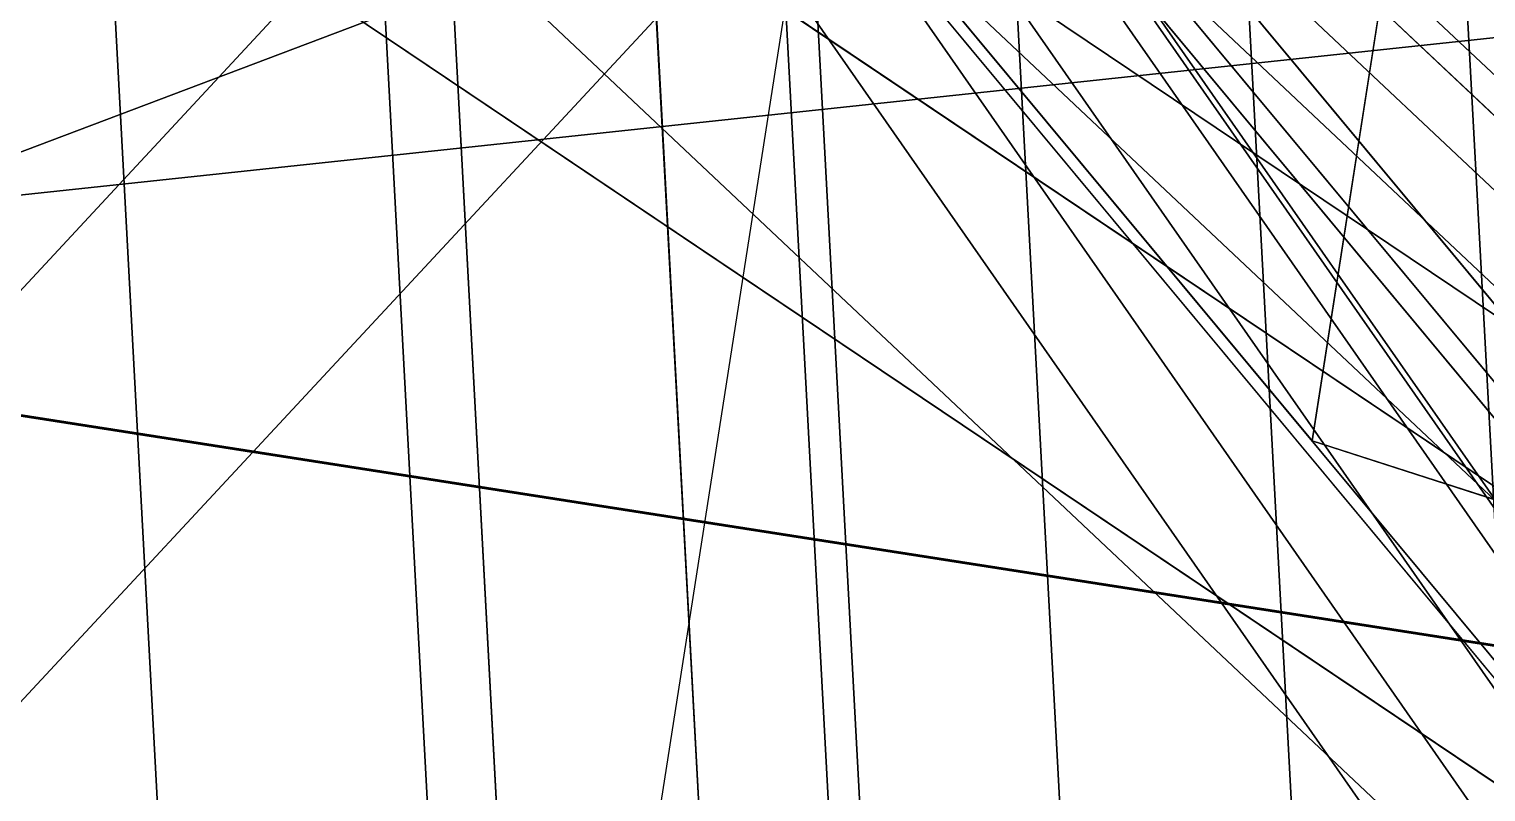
# Model space of a CAD drawing. Header units: metres. Extents: x 503497 to 504361, y 6966567 to 6966857.
# Drawn here: x 504168.579 to 504170.223, y 6966695.801 to 6966696.662 of the extents above; entities that cross this region are included whole.
import ezdxf

# ---------------------------------------------------------------- set-up
doc = ezdxf.new("R2010")
doc.units = ezdxf.units.M

msp = doc.modelspace()

# ---------------------------------------------------------------- linework, layer by layer
at = {"layer": 'SHADOW_APPROVED_20260111T072000'}
msp.add_lwpolyline([(504169.4593, 6966696.8594), (504167.3244, 6966683.1734), (504094.1506, 6966698.0774), (504096.2855, 6966711.7634), (504169.4593, 6966696.8594)], close=True, dxfattribs=at)
msp.add_lwpolyline([(504152.9477, 6966710.2148), (504167.8718, 6966707.8869), (504167.5638, 6966705.9126), (504170.7929, 6966705.4089), (504170.0047, 6966700.3561), (504169.7774, 6966699.9974), (504169.5259, 6966699.8139), (504168.8949, 6966699.7238), (504168.6104, 6966697.9001), (504168.9205, 6966697.8003), (504169.2405, 6966697.5447), (504169.4022, 6966697.2624), (504169.4593, 6966696.8594), (504167.3244, 6966683.1734), (504124.6436, 6966689.8311)], dxfattribs=at)
at = {"layer": 'SHADOW_APPROVED_20260114T072400'}
msp.add_lwpolyline([(504169.4593, 6966696.8594), (504167.3244, 6966683.1734), (504095.316, 6966696.8121), (504097.4509, 6966710.4981), (504169.4593, 6966696.8594)], close=True, dxfattribs=at)
msp.add_lwpolyline([(504152.9477, 6966710.2148), (504167.8718, 6966707.8869), (504167.5638, 6966705.9126), (504170.7929, 6966705.4089), (504170.0047, 6966700.3561), (504169.7774, 6966699.9974), (504169.5259, 6966699.8139), (504168.8949, 6966699.7238), (504168.6104, 6966697.9001), (504168.9205, 6966697.8003), (504169.2405, 6966697.5447), (504169.4022, 6966697.2624), (504169.4593, 6966696.8594), (504167.3244, 6966683.1734), (504124.6436, 6966689.8311)], dxfattribs=at)
at = {"layer": 'SHADOW_APPROVED_20260122T071500'}
msp.add_lwpolyline([(504169.4593, 6966696.8594), (504167.3244, 6966683.1734), (504084.7579, 6966697.9415), (504086.8928, 6966711.6275), (504169.4593, 6966696.8594)], close=True, dxfattribs=at)
msp.add_lwpolyline([(504152.9477, 6966710.2148), (504167.8718, 6966707.8869), (504167.5638, 6966705.9126), (504170.7929, 6966705.4089), (504170.0047, 6966700.3561), (504169.7774, 6966699.9974), (504169.5259, 6966699.8139), (504168.8949, 6966699.7238), (504168.6104, 6966697.9001), (504168.9205, 6966697.8003), (504169.2405, 6966697.5447), (504169.4022, 6966697.2624), (504169.4593, 6966696.8594), (504167.3244, 6966683.1734), (504124.6436, 6966689.8311)], dxfattribs=at)
at = {"layer": 'SHADOW_APPROVED_20260124T072500'}
msp.add_lwpolyline([(504152.9477, 6966710.2148), (504167.8718, 6966707.8869), (504167.5638, 6966705.9126), (504170.7929, 6966705.4089), (504170.0047, 6966700.3561), (504169.7774, 6966699.9974), (504169.5259, 6966699.8139), (504168.8949, 6966699.7238), (504168.6104, 6966697.9001), (504168.9205, 6966697.8003), (504169.2405, 6966697.5447), (504169.4022, 6966697.2624), (504169.4593, 6966696.8594), (504167.3244, 6966683.1734), (504124.6436, 6966689.8311)], dxfattribs=at)
msp.add_lwpolyline([(504169.4593, 6966696.8594), (504167.3244, 6966683.1734), (504091.0813, 6966694.8884), (504093.2162, 6966708.5744), (504169.4593, 6966696.8594)], close=True, dxfattribs=at)
at = {"layer": 'SHADOW_APPROVED_20260126T071100'}
msp.add_lwpolyline([(504169.4593, 6966696.8594), (504167.3244, 6966683.1734), (504078.8993, 6966698.2192), (504081.0342, 6966711.9052), (504169.4593, 6966696.8594)], close=True, dxfattribs=at)
msp.add_lwpolyline([(504152.9477, 6966710.2148), (504167.8718, 6966707.8869), (504167.5638, 6966705.9126), (504170.7929, 6966705.4089), (504170.0047, 6966700.3561), (504169.7774, 6966699.9974), (504169.5259, 6966699.8139), (504168.8949, 6966699.7238), (504168.6104, 6966697.9001), (504168.9205, 6966697.8003), (504169.2405, 6966697.5447), (504169.4022, 6966697.2624), (504169.4593, 6966696.8594), (504167.3244, 6966683.1734), (504124.6436, 6966689.8311)], dxfattribs=at)
at = {"layer": 'SHADOW_APPROVED_20260127T071900'}
msp.add_lwpolyline([(504152.9477, 6966710.2148), (504167.8718, 6966707.8869), (504167.5638, 6966705.9126), (504170.7929, 6966705.4089), (504170.0047, 6966700.3561), (504169.7774, 6966699.9974), (504169.5259, 6966699.8139), (504168.8949, 6966699.7238), (504168.6104, 6966697.9001), (504168.9205, 6966697.8003), (504169.2405, 6966697.5447), (504169.4022, 6966697.2624), (504169.4593, 6966696.8594), (504167.3244, 6966683.1734), (504124.6436, 6966689.8311)], dxfattribs=at)
msp.add_lwpolyline([(504169.4593, 6966696.8594), (504167.3244, 6966683.1734), (504084.9815, 6966695.666), (504087.1164, 6966709.352), (504169.4593, 6966696.8594)], close=True, dxfattribs=at)
at = {"layer": 'SHADOW_APPROVED_20260129T071100'}
msp.add_lwpolyline([(504169.4593, 6966696.8594), (504167.3244, 6966683.1734), (504076.8787, 6966697.3922), (504079.0136, 6966711.0782), (504169.4593, 6966696.8594)], close=True, dxfattribs=at)
msp.add_lwpolyline([(504152.9477, 6966710.2148), (504167.8718, 6966707.8869), (504167.5638, 6966705.9126), (504170.7929, 6966705.4089), (504170.0047, 6966700.3561), (504169.7774, 6966699.9974), (504169.5259, 6966699.8139), (504168.8949, 6966699.7238), (504168.6104, 6966697.9001), (504168.9205, 6966697.8003), (504169.2405, 6966697.5447), (504169.4022, 6966697.2624), (504169.4593, 6966696.8594), (504167.3244, 6966683.1734), (504124.6436, 6966689.8311)], dxfattribs=at)
at = {"layer": 'SHADOW_APPROVED_20260130T071100'}
msp.add_lwpolyline([(504169.4593, 6966696.8594), (504167.3244, 6966683.1734), (504076.1925, 6966697.0876), (504078.3274, 6966710.7736), (504169.4593, 6966696.8594)], close=True, dxfattribs=at)
msp.add_lwpolyline([(504152.9477, 6966710.2148), (504167.8718, 6966707.8869), (504167.5638, 6966705.9126), (504170.7929, 6966705.4089), (504170.0047, 6966700.3561), (504169.7774, 6966699.9974), (504169.5259, 6966699.8139), (504168.8949, 6966699.7238), (504168.6104, 6966697.9001), (504168.9205, 6966697.8003), (504169.2405, 6966697.5447), (504169.4022, 6966697.2624), (504169.4593, 6966696.8594), (504167.3244, 6966683.1734), (504124.6436, 6966689.8311)], dxfattribs=at)
at = {"layer": 'SHADOW_APPROVED_20260203T070000'}
msp.add_lwpolyline([(504169.4593, 6966696.8594), (504167.3244, 6966683.1734), (504061.3002, 6966699.4748), (504063.4351, 6966713.1608), (504169.4593, 6966696.8594)], close=True, dxfattribs=at)
msp.add_lwpolyline([(504152.9477, 6966710.2148), (504167.8718, 6966707.8869), (504167.5638, 6966705.9126), (504170.7929, 6966705.4089), (504170.0047, 6966700.3561), (504169.7774, 6966699.9974), (504169.5259, 6966699.8139), (504168.8949, 6966699.7238), (504168.6104, 6966697.9001), (504168.9205, 6966697.8003), (504169.2405, 6966697.5447), (504169.4022, 6966697.2624), (504169.4593, 6966696.8594), (504167.3244, 6966683.1734), (504124.6436, 6966689.8311)], dxfattribs=at)
at = {"layer": 'SHADOW_APPROVED_20260314T074000'}
msp.add_lwpolyline([(504152.9477, 6966710.2148), (504167.8718, 6966707.8869), (504167.5638, 6966705.9126), (504170.7929, 6966705.4089), (504170.0047, 6966700.3561), (504169.7774, 6966699.9974), (504169.5259, 6966699.8139), (504168.8949, 6966699.7238), (504168.6104, 6966697.9001), (504168.9205, 6966697.8003), (504169.2405, 6966697.5447), (504169.4022, 6966697.2624), (504169.4593, 6966696.8594), (504167.3244, 6966683.1734), (504124.6436, 6966689.8311)], dxfattribs=at)
msp.add_lwpolyline([(504169.4593, 6966696.8594), (504167.3244, 6966683.1734), (504079.5699, 6966667.717), (504081.7048, 6966681.403), (504169.4593, 6966696.8594)], close=True, dxfattribs=at)
at = {"layer": 'SHADOW_APPROVED_20260426T070000'}
msp.add_lwpolyline([(504152.9477, 6966710.2148), (504167.8718, 6966707.8869), (504167.5638, 6966705.9126), (504170.7929, 6966705.4089), (504170.0047, 6966700.3561), (504169.7774, 6966699.9974), (504169.5259, 6966699.8139), (504168.8949, 6966699.7238), (504168.6104, 6966697.9001), (504168.9205, 6966697.8003), (504169.2405, 6966697.5447), (504169.4022, 6966697.2624), (504169.4593, 6966696.8594), (504167.3244, 6966683.1734), (504124.6436, 6966689.8311)], dxfattribs=at)
for points in [[(504169.4022, 6966697.2624), (504169.4593, 6966696.8594), (503952.3317, 6966614.7976), (503952.2746, 6966615.2006), (504169.4022, 6966697.2624)], [(504169.4593, 6966696.8594), (504167.3244, 6966683.1734), (503950.1968, 6966601.1116), (503952.3317, 6966614.7976), (504169.4593, 6966696.8594)]]:
    msp.add_lwpolyline(points, close=True, dxfattribs=at)
at = {"layer": 'SHADOW_APPROVED_20260621T090000'}
msp.add_lwpolyline([(504152.9477, 6966710.2148), (504167.8718, 6966707.8869), (504167.5638, 6966705.9126), (504170.7929, 6966705.4089), (504170.0047, 6966700.3561), (504169.7774, 6966699.9974), (504169.5259, 6966699.8139), (504168.8949, 6966699.7238), (504168.6104, 6966697.9001), (504168.9205, 6966697.8003), (504169.2405, 6966697.5447), (504169.4022, 6966697.2624), (504169.4593, 6966696.8594), (504167.3244, 6966683.1734), (504124.6436, 6966689.8311)], dxfattribs=at)
for points in [[(504169.2405, 6966697.5447), (504169.4022, 6966697.2624), (504110.8859, 6966634.3308), (504110.7242, 6966634.6131), (504169.2405, 6966697.5447)], [(504169.4022, 6966697.2624), (504169.4593, 6966696.8594), (504110.943, 6966633.9278), (504110.8859, 6966634.3308), (504169.4022, 6966697.2624)], [(504169.4593, 6966696.8594), (504167.3244, 6966683.1734), (504108.8081, 6966620.2418), (504110.943, 6966633.9278), (504169.4593, 6966696.8594)]]:
    msp.add_lwpolyline(points, close=True, dxfattribs=at)
at = {"layer": 'SHADOW_APPROVED_20260621T120000'}
msp.add_lwpolyline([(504152.9477, 6966710.2148), (504167.8718, 6966707.8869), (504167.5638, 6966705.9126), (504170.7929, 6966705.4089), (504170.0047, 6966700.3561), (504169.7774, 6966699.9974), (504169.5259, 6966699.8139), (504168.8949, 6966699.7238), (504168.6104, 6966697.9001), (504168.9205, 6966697.8003), (504169.2405, 6966697.5447), (504169.4022, 6966697.2624), (504169.4593, 6966696.8594), (504167.3244, 6966683.1734), (504124.6436, 6966689.8311)], dxfattribs=at)
for points in [[(504170.7929, 6966705.4089), (504170.0047, 6966700.3561), (504172.6257, 6966651.6833), (504173.4139, 6966656.7361), (504170.7929, 6966705.4089)], [(504170.0047, 6966700.3561), (504169.7774, 6966699.9974), (504172.3984, 6966651.3246), (504172.6257, 6966651.6833), (504170.0047, 6966700.3561)], [(504169.7774, 6966699.9974), (504169.5259, 6966699.8139), (504172.1469, 6966651.1411), (504172.3984, 6966651.3246), (504169.7774, 6966699.9974)], [(504169.5259, 6966699.8139), (504168.8949, 6966699.7238), (504171.5159, 6966651.051), (504172.1469, 6966651.1411), (504169.5259, 6966699.8139)], [(504168.8949, 6966699.7238), (504168.6104, 6966697.9001), (504171.2314, 6966649.2273), (504171.5159, 6966651.051), (504168.8949, 6966699.7238)], [(504168.6104, 6966697.9001), (504168.9205, 6966697.8003), (504171.5415, 6966649.1275), (504171.2314, 6966649.2273), (504168.6104, 6966697.9001)], [(504168.9205, 6966697.8003), (504169.2405, 6966697.5447), (504171.8615, 6966648.8719), (504171.5415, 6966649.1275), (504168.9205, 6966697.8003)], [(504169.2405, 6966697.5447), (504169.4022, 6966697.2624), (504172.0232, 6966648.5896), (504171.8615, 6966648.8719), (504169.2405, 6966697.5447)], [(504169.4022, 6966697.2624), (504169.4593, 6966696.8594), (504172.0803, 6966648.1866), (504172.0232, 6966648.5896), (504169.4022, 6966697.2624)], [(504169.4593, 6966696.8594), (504167.3244, 6966683.1734), (504169.9454, 6966634.5006), (504172.0803, 6966648.1866), (504169.4593, 6966696.8594)]]:
    msp.add_lwpolyline(points, close=True, dxfattribs=at)
at = {"layer": 'SHADOW_APPROVED_20260621T140000'}
for points in [[(504146.7781, 6966729.7721), (504138.446, 6966731.0718), (504180.9931, 6966670.0489), (504189.3252, 6966668.7492), (504146.7781, 6966729.7721)], [(504146.9294, 6966730.7425), (504146.7781, 6966729.7721), (504189.3252, 6966668.7492), (504189.4765, 6966669.7196), (504146.9294, 6966730.7425)], [(504168.8949, 6966699.7238), (504168.6104, 6966697.9001), (504207.5201, 6966642.0941), (504207.8046, 6966643.9178), (504168.8949, 6966699.7238)], [(504168.6104, 6966697.9001), (504168.9205, 6966697.8003), (504207.8302, 6966641.9943), (504207.5201, 6966642.0941), (504168.6104, 6966697.9001)], [(504168.9205, 6966697.8003), (504169.2405, 6966697.5447), (504208.1502, 6966641.7387), (504207.8302, 6966641.9943), (504168.9205, 6966697.8003)], [(504169.2405, 6966697.5447), (504169.4022, 6966697.2624), (504208.3119, 6966641.4564), (504208.1502, 6966641.7387), (504169.2405, 6966697.5447)], [(504169.4022, 6966697.2624), (504169.4593, 6966696.8594), (504208.369, 6966641.0534), (504208.3119, 6966641.4564), (504169.4022, 6966697.2624)], [(504169.4593, 6966696.8594), (504167.3244, 6966683.1734), (504206.2341, 6966627.3674), (504208.369, 6966641.0534), (504169.4593, 6966696.8594)]]:
    msp.add_lwpolyline(points, close=True, dxfattribs=at)
msp.add_lwpolyline([(504152.9477, 6966710.2148), (504167.8718, 6966707.8869), (504167.5638, 6966705.9126), (504170.7929, 6966705.4089), (504170.0047, 6966700.3561), (504169.7774, 6966699.9974), (504169.5259, 6966699.8139), (504168.8949, 6966699.7238), (504168.6104, 6966697.9001), (504168.9205, 6966697.8003), (504169.2405, 6966697.5447), (504169.4022, 6966697.2624), (504169.4593, 6966696.8594), (504167.3244, 6966683.1734), (504124.6436, 6966689.8311)], dxfattribs=at)
at = {"layer": 'SHADOW_APPROVED_20260621T150000'}
for points in [[(504144.5661, 6966713.0647), (504153.1826, 6966711.7206), (504226.4627, 6966642.7178), (504217.8462, 6966644.0619), (504144.5661, 6966713.0647)], [(504153.1826, 6966711.7206), (504152.9477, 6966710.2148), (504226.2278, 6966641.212), (504226.4627, 6966642.7178), (504153.1826, 6966711.7206)], [(504168.8949, 6966699.7238), (504168.6104, 6966697.9001), (504241.8905, 6966628.8973), (504242.175, 6966630.721), (504168.8949, 6966699.7238)], [(504168.6104, 6966697.9001), (504168.9205, 6966697.8003), (504242.2006, 6966628.7975), (504241.8905, 6966628.8973), (504168.6104, 6966697.9001)], [(504168.9205, 6966697.8003), (504169.2405, 6966697.5447), (504242.5206, 6966628.5419), (504242.2006, 6966628.7975), (504168.9205, 6966697.8003)], [(504169.2405, 6966697.5447), (504169.4022, 6966697.2624), (504242.6823, 6966628.2596), (504242.5206, 6966628.5419), (504169.2405, 6966697.5447)], [(504169.4022, 6966697.2624), (504169.4593, 6966696.8594), (504242.7394, 6966627.8566), (504242.6823, 6966628.2596), (504169.4022, 6966697.2624)], [(504169.4593, 6966696.8594), (504167.3244, 6966683.1734), (504240.6045, 6966614.1706), (504242.7394, 6966627.8566), (504169.4593, 6966696.8594)]]:
    msp.add_lwpolyline(points, close=True, dxfattribs=at)
msp.add_lwpolyline([(504152.9477, 6966710.2148), (504167.8718, 6966707.8869), (504167.5638, 6966705.9126), (504170.7929, 6966705.4089), (504170.0047, 6966700.3561), (504169.7774, 6966699.9974), (504169.5259, 6966699.8139), (504168.8949, 6966699.7238), (504168.6104, 6966697.9001), (504168.9205, 6966697.8003), (504169.2405, 6966697.5447), (504169.4022, 6966697.2624), (504169.4593, 6966696.8594), (504167.3244, 6966683.1734), (504124.6436, 6966689.8311)], dxfattribs=at)
at = {"layer": 'SHADOW_APPROVED_20260621T160000'}
for points in [[(504144.1851, 6966710.622), (504144.5661, 6966713.0647), (504312.8223, 6966599.9649), (504312.4413, 6966597.5222), (504144.1851, 6966710.622)], [(504144.5661, 6966713.0647), (504153.1826, 6966711.7206), (504321.4388, 6966598.6208), (504312.8223, 6966599.9649), (504144.5661, 6966713.0647)], [(504143.738, 6966708.6351), (504154.0443, 6966707.0275), (504337.1791, 6966583.9265), (504326.8728, 6966585.5341), (504143.738, 6966708.6351)], [(504154.0443, 6966707.0275), (504153.1492, 6966701.2887), (504336.284, 6966578.1877), (504337.1791, 6966583.9265), (504154.0443, 6966707.0275)], [(504169.4022, 6966697.2624), (504169.4593, 6966696.8594), (504337.7155, 6966583.7596), (504337.6584, 6966584.1626), (504169.4022, 6966697.2624)], [(504169.4593, 6966696.8594), (504167.3244, 6966683.1734), (504335.5806, 6966570.0736), (504337.7155, 6966583.7596), (504169.4593, 6966696.8594)]]:
    msp.add_lwpolyline(points, close=True, dxfattribs=at)
msp.add_lwpolyline([(504152.9477, 6966710.2148), (504167.8718, 6966707.8869), (504167.5638, 6966705.9126), (504170.7929, 6966705.4089), (504170.0047, 6966700.3561), (504169.7774, 6966699.9974), (504169.5259, 6966699.8139), (504168.8949, 6966699.7238), (504168.6104, 6966697.9001), (504168.9205, 6966697.8003), (504169.2405, 6966697.5447), (504169.4022, 6966697.2624), (504169.4593, 6966696.8594), (504167.3244, 6966683.1734), (504124.6436, 6966689.8311)], dxfattribs=at)
at = {"layer": 'SHADOW_APPROVED_20261019T053000'}
msp.add_lwpolyline([(504169.4593, 6966696.8594), (504167.3244, 6966683.1734), (503590.5687, 6966775.3062), (503592.7036, 6966788.9922), (504169.4593, 6966696.8594)], close=True, dxfattribs=at)
msp.add_lwpolyline([(504152.9477, 6966710.2148), (504167.8718, 6966707.8869), (504167.5638, 6966705.9126), (504170.7929, 6966705.4089), (504170.0047, 6966700.3561), (504169.7774, 6966699.9974), (504169.5259, 6966699.8139), (504168.8949, 6966699.7238), (504168.6104, 6966697.9001), (504168.9205, 6966697.8003), (504169.2405, 6966697.5447), (504169.4022, 6966697.2624), (504169.4593, 6966696.8594), (504167.3244, 6966683.1734), (504124.6436, 6966689.8311)], dxfattribs=at)
at = {"layer": 'SHADOW_APPROVED_20261112T063500'}
msp.add_lwpolyline([(504169.4593, 6966696.8594), (504167.3244, 6966683.1734), (504069.0461, 6966699.1276), (504071.181, 6966712.8136), (504169.4593, 6966696.8594)], close=True, dxfattribs=at)
msp.add_lwpolyline([(504152.9477, 6966710.2148), (504167.8718, 6966707.8869), (504167.5638, 6966705.9126), (504170.7929, 6966705.4089), (504170.0047, 6966700.3561), (504169.7774, 6966699.9974), (504169.5259, 6966699.8139), (504168.8949, 6966699.7238), (504168.6104, 6966697.9001), (504168.9205, 6966697.8003), (504169.2405, 6966697.5447), (504169.4022, 6966697.2624), (504169.4593, 6966696.8594), (504167.3244, 6966683.1734), (504124.6436, 6966689.8311)], dxfattribs=at)
at = {"layer": 'SHADOW_APPROVED_20261113T063500'}
msp.add_lwpolyline([(504169.4593, 6966696.8594), (504167.3244, 6966683.1734), (504069.5143, 6966699.5431), (504071.6492, 6966713.2291), (504169.4593, 6966696.8594)], close=True, dxfattribs=at)
msp.add_lwpolyline([(504152.9477, 6966710.2148), (504167.8718, 6966707.8869), (504167.5638, 6966705.9126), (504170.7929, 6966705.4089), (504170.0047, 6966700.3561), (504169.7774, 6966699.9974), (504169.5259, 6966699.8139), (504168.8949, 6966699.7238), (504168.6104, 6966697.9001), (504168.9205, 6966697.8003), (504169.2405, 6966697.5447), (504169.4022, 6966697.2624), (504169.4593, 6966696.8594), (504167.3244, 6966683.1734), (504124.6436, 6966689.8311)], dxfattribs=at)
at = {"layer": 'SHADOW_APPROVED_20261122T065200'}
msp.add_lwpolyline([(504169.4593, 6966696.8594), (504167.3244, 6966683.1734), (504087.1603, 6966697.6242), (504089.2952, 6966711.3102), (504169.4593, 6966696.8594)], close=True, dxfattribs=at)
msp.add_lwpolyline([(504152.9477, 6966710.2148), (504167.8718, 6966707.8869), (504167.5638, 6966705.9126), (504170.7929, 6966705.4089), (504170.0047, 6966700.3561), (504169.7774, 6966699.9974), (504169.5259, 6966699.8139), (504168.8949, 6966699.7238), (504168.6104, 6966697.9001), (504168.9205, 6966697.8003), (504169.2405, 6966697.5447), (504169.4022, 6966697.2624), (504169.4593, 6966696.8594), (504167.3244, 6966683.1734), (504124.6436, 6966689.8311)], dxfattribs=at)
at = {"layer": 'SHADOW_APPROVED_20261123T070300'}
msp.add_lwpolyline([(504152.9477, 6966710.2148), (504167.8718, 6966707.8869), (504167.5638, 6966705.9126), (504170.7929, 6966705.4089), (504170.0047, 6966700.3561), (504169.7774, 6966699.9974), (504169.5259, 6966699.8139), (504168.8949, 6966699.7238), (504168.6104, 6966697.9001), (504168.9205, 6966697.8003), (504169.2405, 6966697.5447), (504169.4022, 6966697.2624), (504169.4593, 6966696.8594), (504167.3244, 6966683.1734), (504124.6436, 6966689.8311)], dxfattribs=at)
msp.add_lwpolyline([(504169.4593, 6966696.8594), (504167.3244, 6966683.1734), (504094.9275, 6966695.1799), (504097.0624, 6966708.8659), (504169.4593, 6966696.8594)], close=True, dxfattribs=at)
at = {"layer": 'SHADOW_APPROVED_20261221T090000'}
msp.add_lwpolyline([(504152.9477, 6966710.2148), (504167.8718, 6966707.8869), (504167.5638, 6966705.9126), (504170.7929, 6966705.4089), (504170.0047, 6966700.3561), (504169.7774, 6966699.9974), (504169.5259, 6966699.8139), (504168.8949, 6966699.7238), (504168.6104, 6966697.9001), (504168.9205, 6966697.8003), (504169.2405, 6966697.5447), (504169.4022, 6966697.2624), (504169.4593, 6966696.8594), (504167.3244, 6966683.1734), (504124.6436, 6966689.8311)], dxfattribs=at)
msp.add_lwpolyline([(504169.4593, 6966696.8594), (504167.3244, 6966683.1734), (504137.0697, 6966684.9728), (504139.2046, 6966698.6588), (504169.4593, 6966696.8594)], close=True, dxfattribs=at)
at = {"layer": 'SHADOW_APPROVED_20261221T120000'}
msp.add_lwpolyline([(504152.9477, 6966710.2148), (504167.8718, 6966707.8869), (504167.5638, 6966705.9126), (504170.7929, 6966705.4089), (504170.0047, 6966700.3561), (504169.7774, 6966699.9974), (504169.5259, 6966699.8139), (504168.8949, 6966699.7238), (504168.6104, 6966697.9001), (504168.9205, 6966697.8003), (504169.2405, 6966697.5447), (504169.4022, 6966697.2624), (504169.4593, 6966696.8594), (504167.3244, 6966683.1734), (504124.6436, 6966689.8311)], dxfattribs=at)
for points in [[(504168.8949, 6966699.7238), (504168.6104, 6966697.9001), (504170.8829, 6966695.1693), (504171.1674, 6966696.993), (504168.8949, 6966699.7238)], [(504168.6104, 6966697.9001), (504168.9205, 6966697.8003), (504171.193, 6966695.0695), (504170.8829, 6966695.1693), (504168.6104, 6966697.9001)], [(504168.9205, 6966697.8003), (504169.2405, 6966697.5447), (504171.513, 6966694.8139), (504171.193, 6966695.0695), (504168.9205, 6966697.8003)], [(504169.2405, 6966697.5447), (504169.4022, 6966697.2624), (504171.6747, 6966694.5316), (504171.513, 6966694.8139), (504169.2405, 6966697.5447)], [(504169.4022, 6966697.2624), (504169.4593, 6966696.8594), (504171.7318, 6966694.1286), (504171.6747, 6966694.5316), (504169.4022, 6966697.2624)], [(504169.4593, 6966696.8594), (504167.3244, 6966683.1734), (504169.5969, 6966680.4426), (504171.7318, 6966694.1286), (504169.4593, 6966696.8594)]]:
    msp.add_lwpolyline(points, close=True, dxfattribs=at)
at = {"layer": 'SHADOW_APPROVED_20261221T150000'}
for points in [[(504137.1539, 6966693.1239), (504139.8525, 6966710.4238), (504180.8796, 6966714.7996), (504178.181, 6966697.4997), (504137.1539, 6966693.1239)], [(504169.4593, 6966696.8594), (504167.3244, 6966683.1734), (504205.0183, 6966687.1937), (504207.1532, 6966700.8797), (504169.4593, 6966696.8594)], [(504156.6455, 6966690.0834), (504137.1539, 6966693.1239), (504178.181, 6966697.4997), (504197.6726, 6966694.4592), (504156.6455, 6966690.0834)]]:
    msp.add_lwpolyline(points, close=True, dxfattribs=at)
msp.add_lwpolyline([(504152.9477, 6966710.2148), (504167.8718, 6966707.8869), (504167.5638, 6966705.9126), (504170.7929, 6966705.4089), (504170.0047, 6966700.3561), (504169.7774, 6966699.9974), (504169.5259, 6966699.8139), (504168.8949, 6966699.7238), (504168.6104, 6966697.9001), (504168.9205, 6966697.8003), (504169.2405, 6966697.5447), (504169.4022, 6966697.2624), (504169.4593, 6966696.8594), (504167.3244, 6966683.1734), (504124.6436, 6966689.8311)], dxfattribs=at)
at = {"layer": 'SHADOW_APPROVED_20261221T160000'}
msp.add_lwpolyline([(504152.9477, 6966710.2148), (504167.8718, 6966707.8869), (504167.5638, 6966705.9126), (504170.7929, 6966705.4089), (504170.0047, 6966700.3561), (504169.7774, 6966699.9974), (504169.5259, 6966699.8139), (504168.8949, 6966699.7238), (504168.6104, 6966697.9001), (504168.9205, 6966697.8003), (504169.2405, 6966697.5447), (504169.4022, 6966697.2624), (504169.4593, 6966696.8594), (504167.3244, 6966683.1734), (504124.6436, 6966689.8311)], dxfattribs=at)
msp.add_lwpolyline([(504169.4593, 6966696.8594), (504167.3244, 6966683.1734), (504226.8862, 6966695.1252), (504229.0211, 6966708.8112), (504169.4593, 6966696.8594)], close=True, dxfattribs=at)
at = {"layer": 'SHADOW_APPROVED_20261221T170000'}
msp.add_lwpolyline([(504169.4593, 6966696.8594), (504167.3244, 6966683.1734), (504270.5243, 6966714.061), (504272.6592, 6966727.747), (504169.4593, 6966696.8594)], close=True, dxfattribs=at)
msp.add_lwpolyline([(504152.9477, 6966710.2148), (504167.8718, 6966707.8869), (504167.5638, 6966705.9126), (504170.7929, 6966705.4089), (504170.0047, 6966700.3561), (504169.7774, 6966699.9974), (504169.5259, 6966699.8139), (504168.8949, 6966699.7238), (504168.6104, 6966697.9001), (504168.9205, 6966697.8003), (504169.2405, 6966697.5447), (504169.4022, 6966697.2624), (504169.4593, 6966696.8594), (504167.3244, 6966683.1734), (504124.6436, 6966689.8311)], dxfattribs=at)
at = {"layer": 'SHADOW_COMPARATOR_RL48_20260111T072000'}
msp.add_lwpolyline([(504152.9477, 6966710.2148), (504167.8718, 6966707.8869), (504167.5638, 6966705.9126), (504170.7929, 6966705.4089), (504170.0047, 6966700.3561), (504169.7774, 6966699.9974), (504169.5259, 6966699.8139), (504168.8949, 6966699.7238), (504168.6104, 6966697.9001), (504168.9205, 6966697.8003), (504169.2405, 6966697.5447), (504169.4022, 6966697.2624), (504169.4593, 6966696.8594), (504167.3244, 6966683.1734), (504124.6436, 6966689.8311)], dxfattribs=at)
msp.add_lwpolyline([(504169.4593, 6966696.8594), (504167.3244, 6966683.1734), (504121.6971, 6966692.4668), (504123.832, 6966706.1528), (504169.4593, 6966696.8594)], close=True, dxfattribs=at)
at = {"layer": 'SHADOW_COMPARATOR_RL48_20260114T072400'}
msp.add_lwpolyline([(504152.9477, 6966710.2148), (504167.8718, 6966707.8869), (504167.5638, 6966705.9126), (504170.7929, 6966705.4089), (504170.0047, 6966700.3561), (504169.7774, 6966699.9974), (504169.5259, 6966699.8139), (504168.8949, 6966699.7238), (504168.6104, 6966697.9001), (504168.9205, 6966697.8003), (504169.2405, 6966697.5447), (504169.4022, 6966697.2624), (504169.4593, 6966696.8594), (504167.3244, 6966683.1734), (504124.6436, 6966689.8311)], dxfattribs=at)
msp.add_lwpolyline([(504169.4593, 6966696.8594), (504167.3244, 6966683.1734), (504122.4238, 6966691.6778), (504124.5587, 6966705.3638), (504169.4593, 6966696.8594)], close=True, dxfattribs=at)
at = {"layer": 'SHADOW_COMPARATOR_RL48_20260122T071500'}
msp.add_lwpolyline([(504152.9477, 6966710.2148), (504167.8718, 6966707.8869), (504167.5638, 6966705.9126), (504170.7929, 6966705.4089), (504170.0047, 6966700.3561), (504169.7774, 6966699.9974), (504169.5259, 6966699.8139), (504168.8949, 6966699.7238), (504168.6104, 6966697.9001), (504168.9205, 6966697.8003), (504169.2405, 6966697.5447), (504169.4022, 6966697.2624), (504169.4593, 6966696.8594), (504167.3244, 6966683.1734), (504124.6436, 6966689.8311)], dxfattribs=at)
msp.add_lwpolyline([(504169.4593, 6966696.8594), (504167.3244, 6966683.1734), (504115.8403, 6966692.382), (504117.9752, 6966706.068), (504169.4593, 6966696.8594)], close=True, dxfattribs=at)
at = {"layer": 'SHADOW_COMPARATOR_RL48_20260124T072500'}
msp.add_lwpolyline([(504152.9477, 6966710.2148), (504167.8718, 6966707.8869), (504167.5638, 6966705.9126), (504170.7929, 6966705.4089), (504170.0047, 6966700.3561), (504169.7774, 6966699.9974), (504169.5259, 6966699.8139), (504168.8949, 6966699.7238), (504168.6104, 6966697.9001), (504168.9205, 6966697.8003), (504169.2405, 6966697.5447), (504169.4022, 6966697.2624), (504169.4593, 6966696.8594), (504167.3244, 6966683.1734), (504124.6436, 6966689.8311)], dxfattribs=at)
msp.add_lwpolyline([(504169.4593, 6966696.8594), (504167.3244, 6966683.1734), (504119.7832, 6966690.4783), (504121.9181, 6966704.1643), (504169.4593, 6966696.8594)], close=True, dxfattribs=at)
at = {"layer": 'SHADOW_COMPARATOR_RL48_20260126T071100'}
msp.add_lwpolyline([(504152.9477, 6966710.2148), (504167.8718, 6966707.8869), (504167.5638, 6966705.9126), (504170.7929, 6966705.4089), (504170.0047, 6966700.3561), (504169.7774, 6966699.9974), (504169.5259, 6966699.8139), (504168.8949, 6966699.7238), (504168.6104, 6966697.9001), (504168.9205, 6966697.8003), (504169.2405, 6966697.5447), (504169.4022, 6966697.2624), (504169.4593, 6966696.8594), (504167.3244, 6966683.1734), (504124.6436, 6966689.8311)], dxfattribs=at)
msp.add_lwpolyline([(504169.4593, 6966696.8594), (504167.3244, 6966683.1734), (504112.1872, 6966692.5552), (504114.3221, 6966706.2412), (504169.4593, 6966696.8594)], close=True, dxfattribs=at)
at = {"layer": 'SHADOW_COMPARATOR_RL48_20260127T071900'}
msp.add_lwpolyline([(504152.9477, 6966710.2148), (504167.8718, 6966707.8869), (504167.5638, 6966705.9126), (504170.7929, 6966705.4089), (504170.0047, 6966700.3561), (504169.7774, 6966699.9974), (504169.5259, 6966699.8139), (504168.8949, 6966699.7238), (504168.6104, 6966697.9001), (504168.9205, 6966697.8003), (504169.2405, 6966697.5447), (504169.4022, 6966697.2624), (504169.4593, 6966696.8594), (504167.3244, 6966683.1734), (504124.6436, 6966689.8311)], dxfattribs=at)
msp.add_lwpolyline([(504169.4593, 6966696.8594), (504167.3244, 6966683.1734), (504115.9797, 6966690.9631), (504118.1146, 6966704.6491), (504169.4593, 6966696.8594)], close=True, dxfattribs=at)
at = {"layer": 'SHADOW_COMPARATOR_RL48_20260129T071100'}
msp.add_lwpolyline([(504152.9477, 6966710.2148), (504167.8718, 6966707.8869), (504167.5638, 6966705.9126), (504170.7929, 6966705.4089), (504170.0047, 6966700.3561), (504169.7774, 6966699.9974), (504169.5259, 6966699.8139), (504168.8949, 6966699.7238), (504168.6104, 6966697.9001), (504168.9205, 6966697.8003), (504169.2405, 6966697.5447), (504169.4022, 6966697.2624), (504169.4593, 6966696.8594), (504167.3244, 6966683.1734), (504124.6436, 6966689.8311)], dxfattribs=at)
msp.add_lwpolyline([(504169.4593, 6966696.8594), (504167.3244, 6966683.1734), (504110.9272, 6966692.0395), (504113.0621, 6966705.7255), (504169.4593, 6966696.8594)], close=True, dxfattribs=at)
at = {"layer": 'SHADOW_COMPARATOR_RL48_20260130T071100'}
msp.add_lwpolyline([(504152.9477, 6966710.2148), (504167.8718, 6966707.8869), (504167.5638, 6966705.9126), (504170.7929, 6966705.4089), (504170.0047, 6966700.3561), (504169.7774, 6966699.9974), (504169.5259, 6966699.8139), (504168.8949, 6966699.7238), (504168.6104, 6966697.9001), (504168.9205, 6966697.8003), (504169.2405, 6966697.5447), (504169.4022, 6966697.2624), (504169.4593, 6966696.8594), (504167.3244, 6966683.1734), (504124.6436, 6966689.8311)], dxfattribs=at)
msp.add_lwpolyline([(504169.4593, 6966696.8594), (504167.3244, 6966683.1734), (504110.4993, 6966691.8496), (504112.6342, 6966705.5356), (504169.4593, 6966696.8594)], close=True, dxfattribs=at)
at = {"layer": 'SHADOW_COMPARATOR_RL48_20260203T070000'}
msp.add_lwpolyline([(504152.9477, 6966710.2148), (504167.8718, 6966707.8869), (504167.5638, 6966705.9126), (504170.7929, 6966705.4089), (504170.0047, 6966700.3561), (504169.7774, 6966699.9974), (504169.5259, 6966699.8139), (504168.8949, 6966699.7238), (504168.6104, 6966697.9001), (504168.9205, 6966697.8003), (504169.2405, 6966697.5447), (504169.4022, 6966697.2624), (504169.4593, 6966696.8594), (504167.3244, 6966683.1734), (504124.6436, 6966689.8311)], dxfattribs=at)
msp.add_lwpolyline([(504169.4593, 6966696.8594), (504167.3244, 6966683.1734), (504101.2133, 6966693.3381), (504103.3482, 6966707.0241), (504169.4593, 6966696.8594)], close=True, dxfattribs=at)
at = {"layer": 'SHADOW_COMPARATOR_RL48_20260314T074000'}
msp.add_lwpolyline([(504152.9477, 6966710.2148), (504167.8718, 6966707.8869), (504167.5638, 6966705.9126), (504170.7929, 6966705.4089), (504170.0047, 6966700.3561), (504169.7774, 6966699.9974), (504169.5259, 6966699.8139), (504168.8949, 6966699.7238), (504168.6104, 6966697.9001), (504168.9205, 6966697.8003), (504169.2405, 6966697.5447), (504169.4022, 6966697.2624), (504169.4593, 6966696.8594), (504167.3244, 6966683.1734), (504124.6436, 6966689.8311)], dxfattribs=at)
msp.add_lwpolyline([(504169.4593, 6966696.8594), (504167.3244, 6966683.1734), (504112.6053, 6966673.5356), (504114.7402, 6966687.2216), (504169.4593, 6966696.8594)], close=True, dxfattribs=at)
at = {"layer": 'SHADOW_COMPARATOR_RL48_20260426T070000'}
msp.add_lwpolyline([(504152.9477, 6966710.2148), (504167.8718, 6966707.8869), (504167.5638, 6966705.9126), (504170.7929, 6966705.4089), (504170.0047, 6966700.3561), (504169.7774, 6966699.9974), (504169.5259, 6966699.8139), (504168.8949, 6966699.7238), (504168.6104, 6966697.9001), (504168.9205, 6966697.8003), (504169.2405, 6966697.5447), (504169.4022, 6966697.2624), (504169.4593, 6966696.8594), (504167.3244, 6966683.1734), (504124.6436, 6966689.8311)], dxfattribs=at)
for points in [[(504169.4022, 6966697.2624), (504169.4593, 6966696.8594), (504034.07, 6966645.69), (504034.0129, 6966646.093), (504169.4022, 6966697.2624)], [(504169.4593, 6966696.8594), (504167.3244, 6966683.1734), (504031.9351, 6966632.004), (504034.07, 6966645.69), (504169.4593, 6966696.8594)]]:
    msp.add_lwpolyline(points, close=True, dxfattribs=at)
at = {"layer": 'SHADOW_COMPARATOR_RL48_20260621T090000'}
msp.add_lwpolyline([(504152.9477, 6966710.2148), (504167.8718, 6966707.8869), (504167.5638, 6966705.9126), (504170.7929, 6966705.4089), (504170.0047, 6966700.3561), (504169.7774, 6966699.9974), (504169.5259, 6966699.8139), (504168.8949, 6966699.7238), (504168.6104, 6966697.9001), (504168.9205, 6966697.8003), (504169.2405, 6966697.5447), (504169.4022, 6966697.2624), (504169.4593, 6966696.8594), (504167.3244, 6966683.1734), (504124.6436, 6966689.8311)], dxfattribs=at)
for points in [[(504169.2405, 6966697.5447), (504169.4022, 6966697.2624), (504132.9145, 6966658.0216), (504132.7528, 6966658.3039), (504169.2405, 6966697.5447)], [(504169.4022, 6966697.2624), (504169.4593, 6966696.8594), (504132.9716, 6966657.6186), (504132.9145, 6966658.0216), (504169.4022, 6966697.2624)], [(504169.4593, 6966696.8594), (504167.3244, 6966683.1734), (504130.8367, 6966643.9326), (504132.9716, 6966657.6186), (504169.4593, 6966696.8594)]]:
    msp.add_lwpolyline(points, close=True, dxfattribs=at)
at = {"layer": 'SHADOW_COMPARATOR_RL48_20260621T120000'}
for points in [[(504173.0714, 6966725.6192), (504158.5991, 6966727.8767), (504160.2334, 6966697.5269), (504174.7057, 6966695.2694), (504173.0714, 6966725.6192)], [(504131.2395, 6966710.5159), (504133.5883, 6966725.5738), (504162.6167, 6966721.0457), (504162.2539, 6966718.7201), (504163.6258, 6966718.5061), (504163.9886, 6966720.8317), (504178.6952, 6966718.5377), (504176.9492, 6966707.3446), (504173.6699, 6966707.8561), (504173.5081, 6966706.8188), (504176.436, 6966706.3621), (504174.7057, 6966695.2694), (504160.2334, 6966697.5269), (504159.9385, 6966695.6363), (504151.1714, 6966697.0039), (504151.6255, 6966699.9151), (504148.5637, 6966700.3927), (504148.4124, 6966699.4223), (504140.0803, 6966700.722), (504139.6575, 6966698.0116), (504129.5353, 6966699.5905), (504131.2395, 6966710.5159)], [(504170.7929, 6966705.4089), (504170.0047, 6966700.3561), (504171.639, 6966670.0063), (504172.4272, 6966675.0591), (504170.7929, 6966705.4089)], [(504170.0047, 6966700.3561), (504169.7774, 6966699.9974), (504171.4117, 6966669.6476), (504171.639, 6966670.0063), (504170.0047, 6966700.3561)], [(504169.7774, 6966699.9974), (504169.5259, 6966699.8139), (504171.1602, 6966669.4641), (504171.4117, 6966669.6476), (504169.7774, 6966699.9974)], [(504169.5259, 6966699.8139), (504168.8949, 6966699.7238), (504170.5292, 6966669.374), (504171.1602, 6966669.4641), (504169.5259, 6966699.8139)], [(504168.8949, 6966699.7238), (504168.6104, 6966697.9001), (504170.2447, 6966667.5503), (504170.5292, 6966669.374), (504168.8949, 6966699.7238)], [(504168.6104, 6966697.9001), (504168.9205, 6966697.8003), (504170.5548, 6966667.4505), (504170.2447, 6966667.5503), (504168.6104, 6966697.9001)], [(504168.9205, 6966697.8003), (504169.2405, 6966697.5447), (504170.8748, 6966667.1949), (504170.5548, 6966667.4505), (504168.9205, 6966697.8003)], [(504169.2405, 6966697.5447), (504169.4022, 6966697.2624), (504171.0365, 6966666.9126), (504170.8748, 6966667.1949), (504169.2405, 6966697.5447)], [(504169.4022, 6966697.2624), (504169.4593, 6966696.8594), (504171.0936, 6966666.5096), (504171.0365, 6966666.9126), (504169.4022, 6966697.2624)], [(504169.4593, 6966696.8594), (504167.3244, 6966683.1734), (504168.9587, 6966652.8236), (504171.0936, 6966666.5096), (504169.4593, 6966696.8594)]]:
    msp.add_lwpolyline(points, close=True, dxfattribs=at)
msp.add_lwpolyline([(504152.9477, 6966710.2148), (504167.8718, 6966707.8869), (504167.5638, 6966705.9126), (504170.7929, 6966705.4089), (504170.0047, 6966700.3561), (504169.7774, 6966699.9974), (504169.5259, 6966699.8139), (504168.8949, 6966699.7238), (504168.6104, 6966697.9001), (504168.9205, 6966697.8003), (504169.2405, 6966697.5447), (504169.4022, 6966697.2624), (504169.4593, 6966696.8594), (504167.3244, 6966683.1734), (504124.6436, 6966689.8311)], dxfattribs=at)
at = {"layer": 'SHADOW_COMPARATOR_RL48_20260621T140000'}
for points in [[(504146.7781, 6966729.7721), (504138.446, 6966731.0718), (504162.708, 6966696.2741), (504171.0401, 6966694.9744), (504146.7781, 6966729.7721)], [(504146.9294, 6966730.7425), (504146.7781, 6966729.7721), (504171.0401, 6966694.9744), (504171.1914, 6966695.9448), (504146.9294, 6966730.7425)], [(504168.8949, 6966699.7238), (504168.6104, 6966697.9001), (504192.8724, 6966663.1024), (504193.1569, 6966664.9261), (504168.8949, 6966699.7238)], [(504168.6104, 6966697.9001), (504168.9205, 6966697.8003), (504193.1825, 6966663.0026), (504192.8724, 6966663.1024), (504168.6104, 6966697.9001)], [(504168.9205, 6966697.8003), (504169.2405, 6966697.5447), (504193.5025, 6966662.747), (504193.1825, 6966663.0026), (504168.9205, 6966697.8003)], [(504169.2405, 6966697.5447), (504169.4022, 6966697.2624), (504193.6642, 6966662.4647), (504193.5025, 6966662.747), (504169.2405, 6966697.5447)], [(504169.4022, 6966697.2624), (504169.4593, 6966696.8594), (504193.7213, 6966662.0617), (504193.6642, 6966662.4647), (504169.4022, 6966697.2624)], [(504169.4593, 6966696.8594), (504167.3244, 6966683.1734), (504191.5864, 6966648.3757), (504193.7213, 6966662.0617), (504169.4593, 6966696.8594)]]:
    msp.add_lwpolyline(points, close=True, dxfattribs=at)
msp.add_lwpolyline([(504152.9477, 6966710.2148), (504167.8718, 6966707.8869), (504167.5638, 6966705.9126), (504170.7929, 6966705.4089), (504170.0047, 6966700.3561), (504169.7774, 6966699.9974), (504169.5259, 6966699.8139), (504168.8949, 6966699.7238), (504168.6104, 6966697.9001), (504168.9205, 6966697.8003), (504169.2405, 6966697.5447), (504169.4022, 6966697.2624), (504169.4593, 6966696.8594), (504167.3244, 6966683.1734), (504124.6436, 6966689.8311)], dxfattribs=at)
at = {"layer": 'SHADOW_COMPARATOR_RL48_20260621T150000'}
for points in [[(504144.5661, 6966713.0647), (504153.1826, 6966711.7206), (504198.8762, 6966668.6941), (504190.2597, 6966670.0382), (504144.5661, 6966713.0647)], [(504153.1826, 6966711.7206), (504152.9477, 6966710.2148), (504198.6413, 6966667.1883), (504198.8762, 6966668.6941), (504153.1826, 6966711.7206)], [(504168.8949, 6966699.7238), (504168.6104, 6966697.9001), (504214.304, 6966654.8736), (504214.5885, 6966656.6973), (504168.8949, 6966699.7238)], [(504168.6104, 6966697.9001), (504168.9205, 6966697.8003), (504214.6141, 6966654.7738), (504214.304, 6966654.8736), (504168.6104, 6966697.9001)], [(504168.9205, 6966697.8003), (504169.2405, 6966697.5447), (504214.9341, 6966654.5182), (504214.6141, 6966654.7738), (504168.9205, 6966697.8003)], [(504169.2405, 6966697.5447), (504169.4022, 6966697.2624), (504215.0958, 6966654.2359), (504214.9341, 6966654.5182), (504169.2405, 6966697.5447)], [(504169.4022, 6966697.2624), (504169.4593, 6966696.8594), (504215.1529, 6966653.8329), (504215.0958, 6966654.2359), (504169.4022, 6966697.2624)], [(504169.4593, 6966696.8594), (504167.3244, 6966683.1734), (504213.018, 6966640.1469), (504215.1529, 6966653.8329), (504169.4593, 6966696.8594)]]:
    msp.add_lwpolyline(points, close=True, dxfattribs=at)
msp.add_lwpolyline([(504152.9477, 6966710.2148), (504167.8718, 6966707.8869), (504167.5638, 6966705.9126), (504170.7929, 6966705.4089), (504170.0047, 6966700.3561), (504169.7774, 6966699.9974), (504169.5259, 6966699.8139), (504168.8949, 6966699.7238), (504168.6104, 6966697.9001), (504168.9205, 6966697.8003), (504169.2405, 6966697.5447), (504169.4022, 6966697.2624), (504169.4593, 6966696.8594), (504167.3244, 6966683.1734), (504124.6436, 6966689.8311)], dxfattribs=at)
at = {"layer": 'SHADOW_COMPARATOR_RL48_20260621T160000'}
for points in [[(504144.1851, 6966710.622), (504144.5661, 6966713.0647), (504249.4818, 6966642.5417), (504249.1008, 6966640.099), (504144.1851, 6966710.622)], [(504144.5661, 6966713.0647), (504153.1826, 6966711.7206), (504258.0983, 6966641.1976), (504249.4818, 6966642.5417), (504144.5661, 6966713.0647)], [(504169.4022, 6966697.2624), (504169.4593, 6966696.8594), (504274.375, 6966626.3364), (504274.3179, 6966626.7394), (504169.4022, 6966697.2624)], [(504169.4593, 6966696.8594), (504167.3244, 6966683.1734), (504272.2401, 6966612.6504), (504274.375, 6966626.3364), (504169.4593, 6966696.8594)]]:
    msp.add_lwpolyline(points, close=True, dxfattribs=at)
msp.add_lwpolyline([(504152.9477, 6966710.2148), (504167.8718, 6966707.8869), (504167.5638, 6966705.9126), (504170.7929, 6966705.4089), (504170.0047, 6966700.3561), (504169.7774, 6966699.9974), (504169.5259, 6966699.8139), (504168.8949, 6966699.7238), (504168.6104, 6966697.9001), (504168.9205, 6966697.8003), (504169.2405, 6966697.5447), (504169.4022, 6966697.2624), (504169.4593, 6966696.8594), (504167.3244, 6966683.1734), (504124.6436, 6966689.8311)], dxfattribs=at)
at = {"layer": 'SHADOW_COMPARATOR_RL48_20261019T053000'}
msp.add_lwpolyline([(504169.4593, 6966696.8594), (504167.3244, 6966683.1734), (503807.69, 6966740.6225), (503809.8249, 6966754.3085), (504169.4593, 6966696.8594)], close=True, dxfattribs=at)
msp.add_lwpolyline([(504152.9477, 6966710.2148), (504167.8718, 6966707.8869), (504167.5638, 6966705.9126), (504170.7929, 6966705.4089), (504170.0047, 6966700.3561), (504169.7774, 6966699.9974), (504169.5259, 6966699.8139), (504168.8949, 6966699.7238), (504168.6104, 6966697.9001), (504168.9205, 6966697.8003), (504169.2405, 6966697.5447), (504169.4022, 6966697.2624), (504169.4593, 6966696.8594), (504167.3244, 6966683.1734), (504124.6436, 6966689.8311)], dxfattribs=at)
at = {"layer": 'SHADOW_COMPARATOR_RL48_20261112T063500'}
msp.add_lwpolyline([(504152.9477, 6966710.2148), (504167.8718, 6966707.8869), (504167.5638, 6966705.9126), (504170.7929, 6966705.4089), (504170.0047, 6966700.3561), (504169.7774, 6966699.9974), (504169.5259, 6966699.8139), (504168.8949, 6966699.7238), (504168.6104, 6966697.9001), (504168.9205, 6966697.8003), (504169.2405, 6966697.5447), (504169.4022, 6966697.2624), (504169.4593, 6966696.8594), (504167.3244, 6966683.1734), (504124.6436, 6966689.8311)], dxfattribs=at)
msp.add_lwpolyline([(504169.4593, 6966696.8594), (504167.3244, 6966683.1734), (504106.0432, 6966693.1216), (504108.1781, 6966706.8076), (504169.4593, 6966696.8594)], close=True, dxfattribs=at)
at = {"layer": 'SHADOW_COMPARATOR_RL48_20261113T063500'}
msp.add_lwpolyline([(504152.9477, 6966710.2148), (504167.8718, 6966707.8869), (504167.5638, 6966705.9126), (504170.7929, 6966705.4089), (504170.0047, 6966700.3561), (504169.7774, 6966699.9974), (504169.5259, 6966699.8139), (504168.8949, 6966699.7238), (504168.6104, 6966697.9001), (504168.9205, 6966697.8003), (504169.2405, 6966697.5447), (504169.4022, 6966697.2624), (504169.4593, 6966696.8594), (504167.3244, 6966683.1734), (504124.6436, 6966689.8311)], dxfattribs=at)
msp.add_lwpolyline([(504169.4593, 6966696.8594), (504167.3244, 6966683.1734), (504106.3352, 6966693.3807), (504108.4701, 6966707.0667), (504169.4593, 6966696.8594)], close=True, dxfattribs=at)
at = {"layer": 'SHADOW_COMPARATOR_RL48_20261122T065200'}
msp.add_lwpolyline([(504152.9477, 6966710.2148), (504167.8718, 6966707.8869), (504167.5638, 6966705.9126), (504170.7929, 6966705.4089), (504170.0047, 6966700.3561), (504169.7774, 6966699.9974), (504169.5259, 6966699.8139), (504168.8949, 6966699.7238), (504168.6104, 6966697.9001), (504168.9205, 6966697.8003), (504169.2405, 6966697.5447), (504169.4022, 6966697.2624), (504169.4593, 6966696.8594), (504167.3244, 6966683.1734), (504124.6436, 6966689.8311)], dxfattribs=at)
msp.add_lwpolyline([(504169.4593, 6966696.8594), (504167.3244, 6966683.1734), (504117.3383, 6966692.1841), (504119.4732, 6966705.8701), (504169.4593, 6966696.8594)], close=True, dxfattribs=at)
at = {"layer": 'SHADOW_COMPARATOR_RL48_20261123T070300'}
msp.add_lwpolyline([(504152.9477, 6966710.2148), (504167.8718, 6966707.8869), (504167.5638, 6966705.9126), (504170.7929, 6966705.4089), (504170.0047, 6966700.3561), (504169.7774, 6966699.9974), (504169.5259, 6966699.8139), (504168.8949, 6966699.7238), (504168.6104, 6966697.9001), (504168.9205, 6966697.8003), (504169.2405, 6966697.5447), (504169.4022, 6966697.2624), (504169.4593, 6966696.8594), (504167.3244, 6966683.1734), (504124.6436, 6966689.8311)], dxfattribs=at)
msp.add_lwpolyline([(504169.4593, 6966696.8594), (504167.3244, 6966683.1734), (504122.1815, 6966690.66), (504124.3164, 6966704.346), (504169.4593, 6966696.8594)], close=True, dxfattribs=at)
at = {"layer": 'SHADOW_COMPARATOR_RL48_20261221T090000'}
msp.add_lwpolyline([(504152.9477, 6966710.2148), (504167.8718, 6966707.8869), (504167.5638, 6966705.9126), (504170.7929, 6966705.4089), (504170.0047, 6966700.3561), (504169.7774, 6966699.9974), (504169.5259, 6966699.8139), (504168.8949, 6966699.7238), (504168.6104, 6966697.9001), (504168.9205, 6966697.8003), (504169.2405, 6966697.5447), (504169.4022, 6966697.2624), (504169.4593, 6966696.8594), (504167.3244, 6966683.1734), (504124.6436, 6966689.8311)], dxfattribs=at)
msp.add_lwpolyline([(504169.4593, 6966696.8594), (504167.3244, 6966683.1734), (504148.4592, 6966684.2954), (504150.5941, 6966697.9814), (504169.4593, 6966696.8594)], close=True, dxfattribs=at)
at = {"layer": 'SHADOW_COMPARATOR_RL48_20261221T120000'}
for points in [[(504145.9831, 6966711.3619), (504154.5996, 6966710.0178), (504154.3647, 6966708.512), (504169.2888, 6966706.1841), (504168.9808, 6966704.2098), (504172.2099, 6966703.7061), (504171.4217, 6966698.6533), (504171.1944, 6966698.2946), (504170.9429, 6966698.1111), (504170.3119, 6966698.021), (504170.0274, 6966696.1973), (504170.3375, 6966696.0975), (504170.6575, 6966695.8419), (504170.8192, 6966695.5596), (504170.8763, 6966695.1566), (504168.7414, 6966681.4706), (504126.0606, 6966688.1283)], [(504152.9477, 6966710.2148), (504167.8718, 6966707.8869), (504167.5638, 6966705.9126), (504170.7929, 6966705.4089), (504170.0047, 6966700.3561), (504169.7774, 6966699.9974), (504169.5259, 6966699.8139), (504168.8949, 6966699.7238), (504168.6104, 6966697.9001), (504168.9205, 6966697.8003), (504169.2405, 6966697.5447), (504169.4022, 6966697.2624), (504169.4593, 6966696.8594), (504167.3244, 6966683.1734), (504124.6436, 6966689.8311)]]:
    msp.add_lwpolyline(points, dxfattribs=at)
for points in [[(504168.8949, 6966699.7238), (504168.6104, 6966697.9001), (504170.0274, 6966696.1973), (504170.3119, 6966698.021), (504168.8949, 6966699.7238)], [(504168.6104, 6966697.9001), (504168.9205, 6966697.8003), (504170.3375, 6966696.0975), (504170.0274, 6966696.1973), (504168.6104, 6966697.9001)], [(504168.9205, 6966697.8003), (504169.2405, 6966697.5447), (504170.6575, 6966695.8419), (504170.3375, 6966696.0975), (504168.9205, 6966697.8003)], [(504169.2405, 6966697.5447), (504169.4022, 6966697.2624), (504170.8192, 6966695.5596), (504170.6575, 6966695.8419), (504169.2405, 6966697.5447)], [(504169.4022, 6966697.2624), (504169.4593, 6966696.8594), (504170.8763, 6966695.1566), (504170.8192, 6966695.5596), (504169.4022, 6966697.2624)], [(504169.4593, 6966696.8594), (504167.3244, 6966683.1734), (504168.7414, 6966681.4706), (504170.8763, 6966695.1566), (504169.4593, 6966696.8594)]]:
    msp.add_lwpolyline(points, close=True, dxfattribs=at)
at = {"layer": 'SHADOW_COMPARATOR_RL48_20261221T150000'}
msp.add_lwpolyline([(504152.9477, 6966710.2148), (504167.8718, 6966707.8869), (504167.5638, 6966705.9126), (504170.7929, 6966705.4089), (504170.0047, 6966700.3561), (504169.7774, 6966699.9974), (504169.5259, 6966699.8139), (504168.8949, 6966699.7238), (504168.6104, 6966697.9001), (504168.9205, 6966697.8003), (504169.2405, 6966697.5447), (504169.4022, 6966697.2624), (504169.4593, 6966696.8594), (504167.3244, 6966683.1734), (504124.6436, 6966689.8311)], dxfattribs=at)
msp.add_lwpolyline([(504169.4593, 6966696.8594), (504167.3244, 6966683.1734), (504190.8283, 6966685.6803), (504192.9632, 6966699.3663), (504169.4593, 6966696.8594)], close=True, dxfattribs=at)
at = {"layer": 'SHADOW_COMPARATOR_RL48_20261221T160000'}
for points in [[(504204.464, 6966690.6259), (504161.7832, 6966697.2836), (504162.7619, 6966703.5577), (504159.9009, 6966704.004), (504160.5351, 6966708.0696), (504160.8131, 6966708.6432), (504161.3237, 6966709.0606), (504161.8261, 6966709.205), (504163.6075, 6966708.9786), (504163.7745, 6966710.0493), (504162.996, 6966710.2222), (504162.5614, 6966710.5128), (504162.2021, 6966711.0658), (504162.1079, 6966711.5604), (504163.075, 6966717.8706), (504164.9489, 6966717.5783), (504165.497, 6966721.0918), (504177.995, 6966719.1423), (504177.995, 6966719.1423), (504177.9115, 6966718.6069), (504181.3247, 6966718.0745)], [(504152.9477, 6966710.2148), (504167.8718, 6966707.8869), (504167.5638, 6966705.9126), (504170.7929, 6966705.4089), (504170.0047, 6966700.3561), (504169.7774, 6966699.9974), (504169.5259, 6966699.8139), (504168.8949, 6966699.7238), (504168.6104, 6966697.9001), (504168.9205, 6966697.8003), (504169.2405, 6966697.5447), (504169.4022, 6966697.2624), (504169.4593, 6966696.8594), (504167.3244, 6966683.1734), (504124.6436, 6966689.8311)]]:
    msp.add_lwpolyline(points, dxfattribs=at)
for points in [[(504169.4593, 6966696.8594), (504167.3244, 6966683.1734), (504204.464, 6966690.6259), (504206.5989, 6966704.3119), (504169.4593, 6966696.8594)], [(504167.3244, 6966683.1734), (504124.6436, 6966689.8311), (504161.7832, 6966697.2836), (504204.464, 6966690.6259), (504167.3244, 6966683.1734)]]:
    msp.add_lwpolyline(points, close=True, dxfattribs=at)
at = {"layer": 'SHADOW_COMPARATOR_RL48_20261221T170000'}
msp.add_lwpolyline([(504169.4593, 6966696.8594), (504167.3244, 6966683.1734), (504231.6744, 6966702.4333), (504233.8093, 6966716.1193), (504169.4593, 6966696.8594)], close=True, dxfattribs=at)
msp.add_lwpolyline([(504152.9477, 6966710.2148), (504167.8718, 6966707.8869), (504167.5638, 6966705.9126), (504170.7929, 6966705.4089), (504170.0047, 6966700.3561), (504169.7774, 6966699.9974), (504169.5259, 6966699.8139), (504168.8949, 6966699.7238), (504168.6104, 6966697.9001), (504168.9205, 6966697.8003), (504169.2405, 6966697.5447), (504169.4022, 6966697.2624), (504169.4593, 6966696.8594), (504167.3244, 6966683.1734), (504124.6436, 6966689.8311)], dxfattribs=at)

doc.saveas('drawing.dxf')
